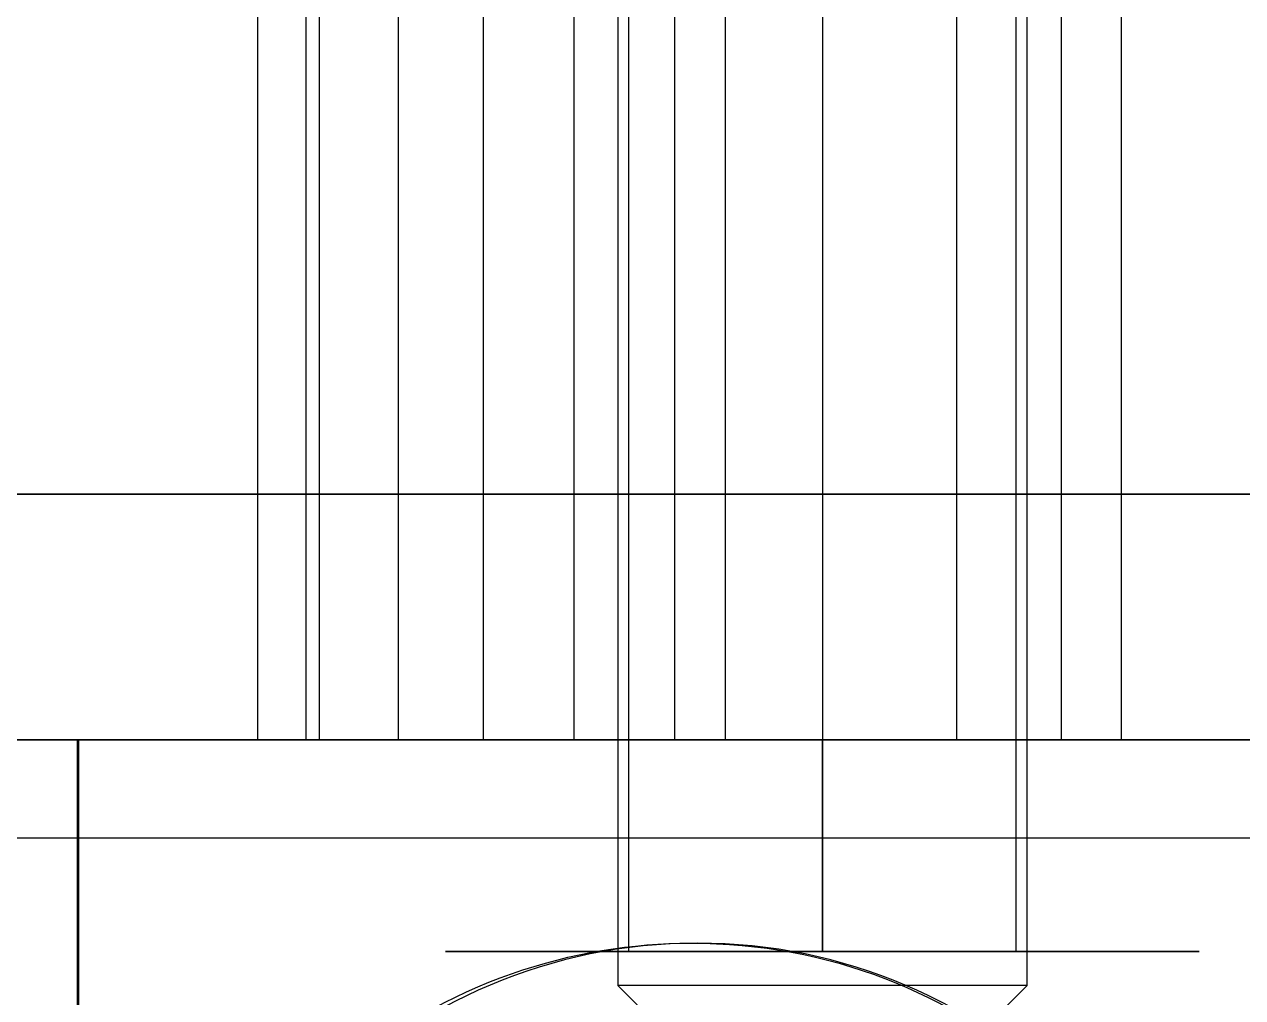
# Model space of a CAD drawing. Header units: inches. Extents: x -3.4 to 11, y -3.7 to 6.8.
# Drawn here: x 1.0416 to 1.2244, y 1.9154 to 2.0615 of the extents above; entities that cross this region are included whole.
import ezdxf

# ---------------------------------------------------------------- set-up
doc = ezdxf.new("R2010")
doc.units = ezdxf.units.IN
doc.header["$MEASUREMENT"] = 0
for name, color, linetype in [('1', 7, 'Continuous'), ('47', 7, 'Continuous'), ('59', 7, 'Continuous'), ('62', 7, 'Continuous')]:
    doc.layers.add(name, color=color, linetype=linetype)

# ---------------------------------------------------------------- blocks, each defined once
blk = doc.blocks.new('motor mount_v6_adapter')
at = {"layer": '1', "color": 0, "extrusion": (2.02729e-32, -1, 6.12323e-17)}
for start, end in [(0, 180), (180, 0)]:
    blk.add_arc((0, 0, -38), 30, start, end, dxfattribs=at)
at = {"layer": '1', "color": 0, "extrusion": (0, 1, 6.12323e-17)}
blk.add_arc((0, 0, 38), 20, 90, 270, dxfattribs=at)
blk = doc.blocks.new('motor mount_v6_torque arm')
at = {"layer": '47', "color": 0, "extrusion": (-6.8526e-15, -1.34301e-15, -1)}
blk.add_arc((0, 0, -18), 40, 118.39711, 258.91138, dxfattribs=at)
at = {"layer": '47', "color": 0, "extrusion": (-6.88573e-46, 6.98296e-15, -1)}
for radius, start in [(40, 311.55822), (30, 180)]:
    blk.add_arc((0, 0, -18), radius, start, 0, dxfattribs=at)
blk = doc.blocks.new('60635K860_HIGH-MISALIGNMENT FLEXIBLE SHAFT COUPLING')
at = {"layer": '59', "color": 0}
for p, q in [((4.9104, 5.5549), (4.9104, 5.5549, -3.175)), ((5.5354, 4.908, -3.175), (5.5354, 4.908)), ((7.3393, 2.5927), (7.7394, -2.4322)), ((7.3393, 2.5927, -3.175), (7.3393, 2.5927)), ((6.2639, -2.0267), (6.4593, 2.2843)), ((6.4593, 2.2843), (6.4593, 2.2843, -3.175)), ((5.2111, 2.0436, -3.175), (5.2111, 2.0436)), ((6.2639, -2.0267, -3.175), (6.2639, -2.0267)), ((7.7394, -2.4322), (7.7394, -2.4322, -3.175)), ((6.8283, -2.4645, 0.8068), (6.8283, -2.4645)), ((4.8603, -2.7766), (4.8603, -2.7766, -3.175)), ((5.8821, -2.8202), (5.8821, -2.8202, -3.175)), ((7.9678, -3.0264, -3.175), (7.9678, -3.0264)), ((6.0904, -3.9009, 0.8068), (6.0904, -3.9009, -3.175)), ((7.5662, -3.9009, -3.175), (7.5662, -3.9009, 0.8068)), ((4.6749, -4.608, -3.175), (4.6749, -4.608)), ((6.8283, -5.3373, -3.175), (6.8283, -5.3373, 0.8068))]:
    blk.add_line(p, q, dxfattribs=at)
at = {"layer": '59', "color": 0, "extrusion": (1.41791e-15, -6.83749e-15, -1)}
blk.add_arc((-2.5968, 5.0751), 2.3628, 93.1929, 168.2845, dxfattribs=at)
at = {"layer": '59', "color": 0, "extrusion": (-1.41791e-15, 6.83749e-15, -1)}
blk.add_arc((-5.7345, 5.7258), 0.8417, 283.6804, 348.2845, dxfattribs=at)
at = {"layer": '59', "color": 0, "extrusion": (-5.78683e-17, -6.98272e-15, -1)}
blk.add_arc((-4.9766, 2.6122), 2.3628, 103.6804, 180.4748, dxfattribs=at)
at = {"layer": '59', "color": 0, "extrusion": (5.03313e-17, -6.98278e-15, -1)}
blk.add_arc((-5.8129, 2.2796), 0.6464, 338.5865, 179.587, dxfattribs=at)
at = {"layer": '59', "color": 0, "extrusion": (-3.46385e-15, -6.06329e-15, -1)}
blk.add_arc((0, 0), 5.5975, 158.5865, 209.7386, dxfattribs=at)
at = {"layer": '59', "color": 0, "extrusion": (-5.25367e-15, -4.60008e-15, -1)}
blk.add_arc((-5.1428, -1.9759), 1.1223, 182.5952, 228.7948, dxfattribs=at)
at = {"layer": '59', "color": 0, "extrusion": (-5.54211e-16, 6.96094e-15, -1)}
blk.add_arc((-8.8581, -2.3431), 1.1223, 322.4957, 355.4479, dxfattribs=at)
at = {"layer": '59', "color": 0, "extrusion": (6.98296e-15, -4.52884e-16, -1)}
blk.add_arc((-6.8283, -3.9009, -0.8068), 1.4364, 270, 90, dxfattribs=at)
at = {"layer": '59', "color": 0}
for centre, start, end in [((6.8283, -3.9009), 90, 131.2052), ((6.8283, -3.9009, 0.8068), 270, 90), ((6.8283, -3.9009), 37.5043, 90)]:
    blk.add_arc(centre, 1.4364, start, end, dxfattribs=at)
at = {"layer": '59', "color": 0, "extrusion": (3.46385e-15, 6.06329e-15, -1)}
blk.add_arc((-6.8283, -3.9009), 2.2665, 341.8218, 29.7386, dxfattribs=at)
at = {"layer": '59', "color": 0, "extrusion": (-1.23118e-29, -6.98296e-15, -1)}
blk.add_arc((-6.8283, -3.9009, -0.8068), 0.7379, 0, 180, dxfattribs=at)
at = {"layer": '59', "color": 0, "extrusion": (2.93853e-16, 6.98296e-15, -1)}
blk.add_arc((-6.8283, -3.9009, -0.8068), 0.7379, 180, 0, dxfattribs=at)
at = {"layer": '59', "color": 0, "extrusion": (-6.98296e-15, -5.17497e-16, -1)}
blk.add_arc((-2.4301, -5.3451), 2.3628, 161.8218, 270, dxfattribs=at)
blk = doc.blocks.new('60635K103_HIGH-MISALIGNMENT FLEXIBLE SHAFT COUPLING')
at = {"layer": '62', "color": 0}
for p, q in [((-0.2781, 3.9903, -2.3749), (-0.2781, 8.9492, -2.3749)), ((0.2781, 8.9492, -2.3749), (0.2781, 3.9903, -2.3749)), ((6.8073, 6.3754, -3.1496), (3.1496, 6.3754, -3.1496)), ((-0.2781, 3.9903, -2.3749), (-0.2781, 3.9903, -7.9375)), ((0.2781, 3.9903, -7.9375), (0.2781, 3.9903, -2.3749)), ((6.02, -3.95, 1.7363), (6.176, -3.95, 1.8923)), ((6.02, -3.95, -2.3749), (6.02, -3.95, 1.7363)), ((7.424, -3.95, 1.8923), (7.58, -3.95, 1.7363)), ((7.58, -3.95, 1.7363), (7.58, -3.95, -2.3749))]:
    blk.add_line(p, q, dxfattribs=at)
at = {"layer": '62', "color": 0, "extrusion": (7.02423e-15, -1.27908e-15, -1)}
blk.add_arc((0, 0, 2.748), 9.3266, 0, 88.29111, dxfattribs=at)
at = {"layer": '62', "color": 0}
for centre, radius, start, end in [((0, 0, -2.748), 9.3266, 0, 88.29111), ((0, 0, -2.3749), 8.9535, 91.78011, 180), ((6.8, -3.95, 1.7363), 0.78, 0, 180)]:
    blk.add_arc(centre, radius, start, end, dxfattribs=at)
at = {"layer": '62', "color": 0, "extrusion": (1.6644e-30, -6.98296e-15, -1)}
blk.add_arc((0, 0, 2.3749), 8.9535, 91.78011, 180, dxfattribs=at)
at = {"layer": '62', "color": 0, "extrusion": (1, 1.11022e-16, -7.0442e-15)}
for start, end in [(270, 90), (90, 270)]:
    blk.add_arc((6.3754, -5.1816, 3.1496), 2.032, start, end, dxfattribs=at)
at = {"layer": '62', "color": 0, "extrusion": (6.96606e-15, 4.85543e-16, -1)}
blk.add_arc((0, 0, 2.3749), 4, 273.9871, 86.0129, dxfattribs=at)
at = {"layer": '62', "color": 0, "extrusion": (7.75265e-31, -6.98296e-15, -1)}
blk.add_arc((0, 0, 2.3749), 4, 93.9871, 180, dxfattribs=at)
at = {"layer": '62', "color": 0, "extrusion": (0, 6.98296e-15, -1)}
blk.add_arc((-6.8, -3.95, -1.7363), 0.78, 180, 0, dxfattribs=at)
at = {"layer": '62', "color": 0}
for points, knots in [([(6.8073, 6.3754, -3.1496), (6.3126, 6.9036, -3.1496), (5.767, 7.3577, -3.3395), (4.9724, 7.897, -3.8137), (4.7065, 8.0562, -4.0066), (4.2432, 8.3096, -4.4999), (4.0369, 8.4076, -4.8232), (4.0378, 8.4072, -5.5423), (4.2454, 8.3085, -5.8664), (4.7097, 8.0544, -6.3592), (4.9721, 7.8973, -6.5495), (5.773, 7.3535, -7.0269), (6.3189, 6.8969, -7.2136), (6.8073, 6.3754, -7.2136)], [0, 0, 0, 0, 0.25, 0.25, 0.375, 0.375, 0.5, 0.5, 0.625, 0.625, 0.75, 0.75, 1, 1, 1, 1]), ([(6.8073, 6.3754, -7.2136), (7.2136, 5.9416, -7.2136), (7.5857, 5.4474, -7.0673), (8.1063, 4.6373, -6.3632), (8.2529, 4.3445, -5.786), (8.254, 4.3423, -4.5845), (8.1102, 4.6309, -4.0069), (7.585, 5.4487, -3.2936), (7.2188, 5.936, -3.1496), (6.8073, 6.3754, -3.1496)], [0, 0, 0, 0, 0.25, 0.25, 0.5, 0.5, 0.75, 0.75, 1, 1, 1, 1])]:
    blk.add_open_spline(points, degree=3, knots=knots, dxfattribs=at)

msp = doc.modelspace()

# ---------------------------------------------------------------- linework, layer by layer
at = {"color": 0}
msp.add_arc((0, 0), 2.16535, 0, 68.94443, dxfattribs=at)

# ---------------------------------------------------------------- block references
at = {"color": 0, "extrusion": (0, -1, 0), "xscale": 0.03937007874015748, "yscale": 0.03937007874015748, "zscale": 0.03937007874015748}
for name, p in [('60635K103_HIGH-MISALIGNMENT FLEXIBLE SHAFT COUPLING', (0.89365, 2.44215, -1.98561)), ('60635K860_HIGH-MISALIGNMENT FLEXIBLE SHAFT COUPLING', (0.89254, 2.44022, -1.95411))]:
    msp.add_blockref(name, p, dxfattribs=at)
at = {"color": 0, "extrusion": (0, 1, 0)}
for name, p, xscale, yscale, zscale, rotation in [('60635K103_HIGH-MISALIGNMENT FLEXIBLE SHAFT COUPLING', (-0.89254, 2.44022, 2.04761), 0.03937007874015749, 0.03937007874015749, 0.03937007874015749, 89.58702359948643), ('motor mount_v6_torque arm', (-0.8925, 2.44022, 1.28236), 0.03937007874015748, 0.03937007874015748, 0.03937007874015748, 270)]:
    msp.add_blockref(name, p, dxfattribs=dict(at, xscale=xscale, yscale=yscale, zscale=zscale, rotation=rotation))
at = {"color": 0, "extrusion": (0.050717, 0, 0.998713), "xscale": 0.03937007874015749, "yscale": 0.03937007874015749, "zscale": 0.03937007874015749, "rotation": 270}
msp.add_blockref('motor mount_v6_adapter', (0.49495, -0.76759, 2.48234), dxfattribs=at)

doc.saveas('drawing.dxf')
